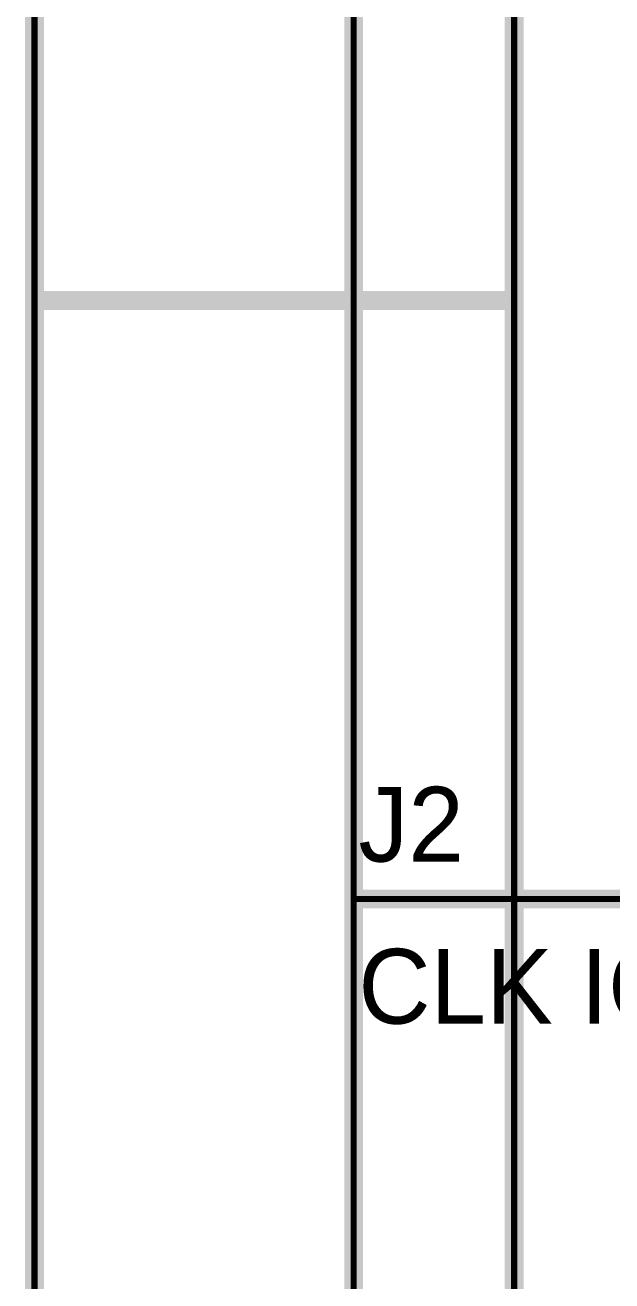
# Model space of a CAD drawing. Header units: inches. Extents: x 0 to 569, y 0 to 432.
# Drawn here: x -0.15 to 9.2, y 146.32 to 166.31 of the extents above; entities that cross this region are included whole.
import ezdxf

# ---------------------------------------------------------------- set-up
doc = ezdxf.new("R2010")
doc.units = ezdxf.units.IN
doc.layers.add('Sheet', color=255, linetype='Continuous')

msp = doc.modelspace()

# ---------------------------------------------------------------- linework, layer by layer
at = {"layer": 'Sheet'}
for points in [[(0, 431.8, 0.3, 0.3, 0), (558.8, 431.8, 0.3, 0.3, 0), (558.8, 0, 0.3, 0.3, 0), (0, 0, 0.3, 0.3, 0), (0, 431.8, 0.3, 0.3, 0)], [(0, 431.8, 0.0991, 0.0991, 0), (0, 0, 0.0991, 0.0991, 0), (558.8, 0, 0.0991, 0.0991, 0), (558.8, 431.8, 0.0991, 0.0991, 0), (0, 431.8, 0.0991, 0.0991, 0), (0, 431.8, 0.0991, 0.0991, 0)], [(7.64, 424.16, 0.3, 0.3, 0), (551.185, 424.16, 0.3, 0.3, 0), (551.185, 7.615, 0.3, 0.3, 0), (7.64, 7.615, 0.3, 0.3, 0), (7.64, 424.16, 0.3, 0.3, 0)], [(7.64, 424.16, 0.0991, 0.0991, 0), (7.64, 7.615, 0.0991, 0.0991, 0), (551.185, 7.615, 0.0991, 0.0991, 0), (551.185, 424.16, 0.0991, 0.0991, 0), (7.64, 424.16, 0.0991, 0.0991, 0), (7.64, 424.16, 0.0991, 0.0991, 0)], [(5.085, 185.415, 0.3, 0.3, 0), (17.785, 185.415, 0.3, 0.3, 0), (17.785, 152.4, 0.3, 0.3, 0), (5.085, 152.4, 0.3, 0.3, 0), (5.085, 185.415, 0.3, 0.3, 0)], [(5.085, 185.415, 0.0991, 0.0991, 0), (5.085, 152.4, 0.0991, 0.0991, 0), (17.785, 152.4, 0.0991, 0.0991, 0), (17.785, 185.415, 0.0991, 0.0991, 0), (5.085, 185.415, 0.0991, 0.0991, 0), (5.085, 185.415, 0.0991, 0.0991, 0)], [(5.085, 152.4, 0.3, 0.3, 0), (17.785, 152.4, 0.3, 0.3, 0), (17.785, 119.373, 0.3, 0.3, 0), (5.085, 119.373, 0.3, 0.3, 0), (5.085, 152.4, 0.3, 0.3, 0)], [(5.085, 152.4, 0.0991, 0.0991, 0), (5.085, 119.373, 0.0991, 0.0991, 0), (17.785, 119.373, 0.0991, 0.0991, 0), (17.785, 152.4, 0.0991, 0.0991, 0), (5.085, 152.4, 0.0991, 0.0991, 0), (5.085, 152.4, 0.0991, 0.0991, 0)]]:
    msp.add_lwpolyline(points, format="xyseb", close=True, dxfattribs=at)
for points in [[(0, 0.025, 0.3, 0.3, 0), (0, 431.8, 0.3, 0.3, 0)], [(7.64, 7.64, 0.3, 0.3, 0), (7.64, 424.16, 0.3, 0.3, 0)], [(0, 161.925, 0.3, 0.3, 0), (7.627, 161.925, 0.3, 0.3, 0)], [(7.627, 161.925, 0.3, 0.3, 0), (0, 161.925, 0.3, 0.3, 0)]]:
    msp.add_lwpolyline(points, format="xyseb", dxfattribs=at)

# ---------------------------------------------------------------- texts
for s, p in [('J2', (5.159, 152.995)), ('CLK IO', (5.159, 150.416))]:
    msp.add_text(s, height=1.1906, dxfattribs=at).set_placement(p)

doc.saveas('drawing.dxf')
